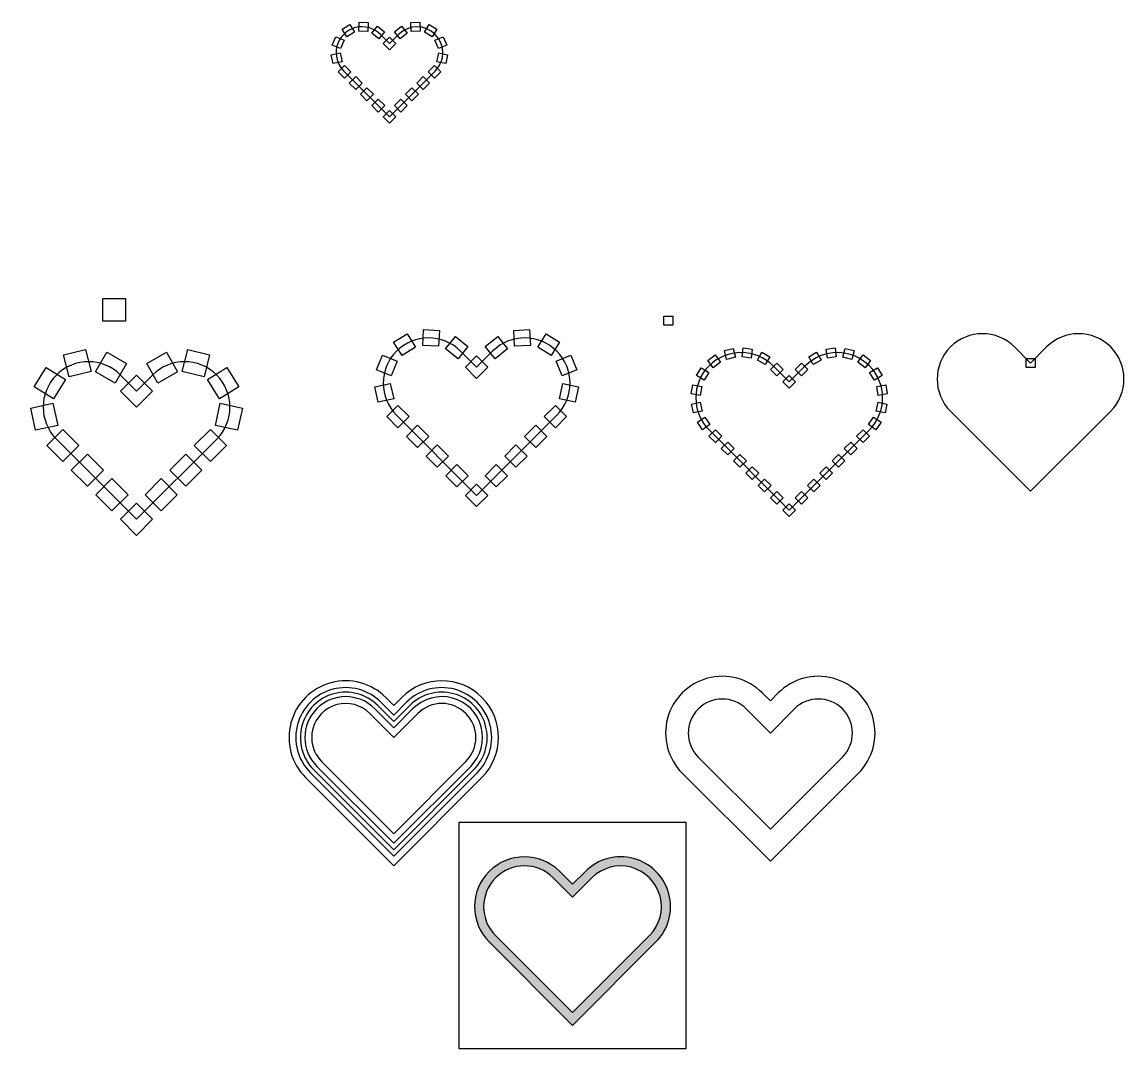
# Model space of a CAD drawing. Header units: millimetres. Extents: x 251 to 495, y 9 to 235.
import ezdxf

# ---------------------------------------------------------------- set-up
doc = ezdxf.new("R2010")
doc.units = ezdxf.units.MM

# ---------------------------------------------------------------- blocks, each defined once
blk = doc.blocks.new('*U1')
blk.add_lwpolyline([(0, 3.54), (3.54, 0), (0, -3.54), (-3.54, 0)], close=True)
blk = doc.blocks.new('*U2')
at = {"color": 0, "linetype": 'ByBlock', "lineweight": -2, "transparency": 16777216}
for p, rotation in [((263.58, 159.82), 149.3239448782694), ((271.01, 158.82), 105.3380275608636), ((282.32, 158.82), 164.6619724391338), ((289.75, 159.82), 120.6760551217281), ((257.55, 155.38), 193.3098621956752), ((295.78, 155.38), 76.6901378043224), ((276.66, 153.66), 89.9999999999977), ((256.29, 148), 237.295779513081), ((297.04, 148), 32.70422048691676), ((260.38, 141.66), 269.9999999999987), ((265.81, 136.24), 269.9999999999987), ((271.24, 130.81), 269.9999999999987)]:
    blk.add_blockref('*U1', p, dxfattribs=dict(at, rotation=rotation))
for p in [(292.95, 141.66), (287.52, 136.24), (282.09, 130.81), (276.66, 125.38)]:
    blk.add_blockref('*U1', p, dxfattribs=at)
blk = doc.blocks.new('*U3')
blk.add_lwpolyline([(1.75, -1.75), (-1.75, -1.75), (-1.75, 1.75), (1.75, 1.75)], close=True)
blk = doc.blocks.new('*U4')
at = {"color": 0, "linetype": 'ByBlock', "lineweight": -2, "transparency": 16777216}
for p, rotation in [((335.79, 163.88), 211.9183118052331), ((341.65, 165.38), 176.7295779513086), ((347.3, 163.23), 141.5408440973839), ((356.07, 163.23), 218.4591559026162), ((361.72, 165.38), 183.2704220486916), ((367.58, 163.88), 148.0816881947673), ((331.87, 159.29), 247.1070456591578), ((351.69, 158.93), 134.9999999999991), ((371.51, 159.29), 112.8929543408427), ((331.31, 153.27), 282.2957795130824), ((372.07, 153.27), 77.7042204869182), ((334.32, 148.02), 315.0000000000002), ((369.06, 148.02), 45.00000000000004), ((338.66, 143.68), 315.0000000000002), ((364.72, 143.68), 45.00000000000004), ((343, 139.33), 315.0000000000002), ((360.37, 139.33), 45.00000000000004), ((347.35, 134.99), 315.0000000000002), ((356.03, 134.99), 45.00000000000004), ((351.69, 130.65), 45.00000000000004)]:
    blk.add_blockref('*U3', p, dxfattribs=dict(at, rotation=rotation))
blk = doc.blocks.new('*U7')
blk.add_lwpolyline([(-1, 1), (1, 1), (1, -1), (-1, -1)], close=True)
blk = doc.blocks.new('*U8')
at = {"color": 0, "linetype": 'ByBlock', "lineweight": -2, "transparency": 16777216}
for p, rotation in [((407.57, 161.85), 14.32394487827113), ((411.38, 162.07), 352.3309862195684), ((429.92, 162.07), 7.669013780432427), ((433.73, 161.85), 345.6760551217296), ((404.12, 160.22), 36.316903536974), ((414.99, 160.85), 330.3380275608654), ((426.31, 160.85), 29.66197243913522), ((437.18, 160.22), 323.6830964630269), ((401.54, 157.41), 58.30986219567693), ((417.94, 158.41), 314.9999999999993), ((423.37, 158.41), 45.00000000000138), ((439.77, 157.41), 301.690137804324), ((420.65, 155.7), 45.00000000000138), ((400.19, 153.85), 80.30282085437977), ((441.12, 153.85), 279.6971791456212), ((400.27, 150.03), 102.2957795130827), ((441.03, 150.03), 257.7042204869184), ((401.78, 146.53), 124.2887381717856), ((439.52, 146.53), 235.7112618282155), ((404.37, 143.7), 135.0000000000003), ((436.94, 143.7), 225.0000000000001), ((407.08, 140.98), 135.0000000000003), ((434.22, 140.98), 225.0000000000001), ((409.79, 138.27), 135.0000000000003), ((431.51, 138.27), 225.0000000000001), ((412.51, 135.56), 135.0000000000003), ((428.79, 135.56), 225.0000000000001), ((415.22, 132.84), 135.0000000000003), ((426.08, 132.84), 225.0000000000001), ((417.94, 130.13), 135.0000000000003), ((423.37, 130.13), 225.0000000000001), ((420.65, 127.41), 225.0000000000001)]:
    blk.add_blockref('*U7', p, dxfattribs=dict(at, rotation=rotation))
blk = doc.blocks.new('*U13')
blk.add_lwpolyline([(0.99995, -0.99995), (-0.99995, -0.99995), (-0.99995, 0.99995), (0.99995, 0.99995)], close=True)
blk = doc.blocks.new('*U15')
at = {"color": 0, "linetype": 'ByBlock', "lineweight": -2, "transparency": 16777216}
for p, rotation in [((323.39, 233.12), 211.9183118052322), ((326.73, 233.98), 176.7295779513079), ((329.96, 232.75), 141.5408440973834), ((334.97, 232.75), 218.4591559026156), ((338.2, 233.98), 183.2704220486909), ((341.55, 233.12), 148.0816881947667), ((321.14, 230.5), 247.1070456591565), ((332.47, 230.29), 134.9999999999992), ((343.79, 230.5), 112.8929543408422), ((320.82, 227.06), 282.2957795130808), ((344.11, 227.06), 77.70422048691762), ((322.54, 224.06), 315.0000000000001), ((342.39, 224.06), 45.00000000000011), ((325.02, 221.58), 315.0000000000001), ((339.91, 221.58), 45.00000000000011), ((327.5, 219.1), 315.0000000000001), ((337.43, 219.1), 45.00000000000011), ((329.99, 216.61), 315.0000000000001), ((334.95, 216.61), 45.00000000000011), ((332.47, 214.13), 315.0000000000001)]:
    blk.add_blockref('*U13', p, dxfattribs=dict(at, rotation=rotation))

msp = doc.modelspace()

# ---------------------------------------------------------------- hatches: boundary and pattern name
h = msp.add_hatch(color=256)
h.dxf.hatch_style = 1
h.paths.add_polyline_path([(375.68, 47.74), (372.85, 44.91), (370.02, 47.74, 1), (354.47, 32.18), (372.85, 13.79), (391.24, 32.18, 1)])
h.paths.add_polyline_path([(389.82, 33.59), (372.85, 16.62), (355.88, 33.59, -1), (368.61, 46.32), (372.85, 42.08), (377.1, 46.32, -1)], flags=16)

# ---------------------------------------------------------------- linework, layer by layer
for points in [[(332.47, 230.29), (330.45, 232.32, 1), (322.37, 224.23), (332.47, 214.13), (342.57, 224.23, 1), (334.49, 232.32)], [(351.69, 158.93), (348.15, 162.47, 1), (334.01, 148.32), (351.69, 130.65), (369.37, 148.32, 1), (355.22, 162.47)], [(473.9, 159.84), (470.36, 163.38, 1), (456.22, 149.24), (473.9, 131.56), (491.57, 149.24, 1), (477.43, 163.38)], [(420.65, 155.7), (417.12, 159.23, 1), (402.97, 145.09), (420.65, 127.41), (438.33, 145.09, 1), (424.19, 159.23)], [(276.66, 153.66), (273.13, 157.2, 1), (258.99, 143.06), (276.66, 125.38), (294.34, 143.06, 1), (280.2, 157.2)], [(416.49, 85.33), (414.72, 87.1, 1), (397.04, 69.42), (416.49, 49.97), (435.93, 69.42, 1), (418.25, 87.1)], [(333.41, 84.34), (331.64, 86.11, 1), (313.96, 68.43), (333.41, 48.99), (352.85, 68.43, 1), (335.18, 86.11)], [(333.41, 82.22), (330.58, 85.05, 1), (315.02, 69.5), (333.41, 51.11), (351.79, 69.5, 1), (336.24, 85.05)], [(333.41, 80.81), (329.87, 84.34, 1), (315.73, 70.2), (333.41, 52.52), (351.09, 70.2, 1), (336.94, 84.34)], [(333.41, 79.4), (329.17, 83.64, 1), (316.44, 70.91), (333.41, 53.94), (350.38, 70.91, 1), (337.65, 83.64)], [(416.49, 78.26), (411.18, 83.56, 1), (400.58, 72.95), (416.49, 57.04), (432.4, 72.95, 1), (421.79, 83.56)], [(333.41, 77.27), (328.11, 82.58, 1), (317.5, 71.97), (333.41, 56.06), (349.32, 71.97, 1), (338.71, 82.58)], [(372.85, 44.91), (370.02, 47.74, 1), (354.47, 32.18), (372.85, 13.79), (391.24, 32.18, 1), (375.68, 47.74)], [(372.85, 42.08), (368.61, 46.32, 1), (355.88, 33.59), (372.85, 16.62), (389.82, 33.59, 1), (377.1, 46.32)]]:
    msp.add_lwpolyline(points, format="xyb", close=True)
for points in [[(269.23, 174.06), (274.23, 174.06), (274.23, 169.06), (269.23, 169.06)], [(392.96, 170.17), (394.96, 170.17), (394.96, 168.17), (392.96, 168.17)], [(472.9, 160.84), (474.9, 160.84), (474.9, 158.84), (472.9, 158.84)], [(347.85, 58.59), (397.85, 58.59), (397.85, 8.59), (347.85, 8.59)]]:
    msp.add_lwpolyline(points, close=True)

# ---------------------------------------------------------------- block references
for name in ['*U15', '*U4', '*U2', '*U8']:
    msp.add_blockref(name, (0, 0))

doc.saveas('drawing.dxf')
